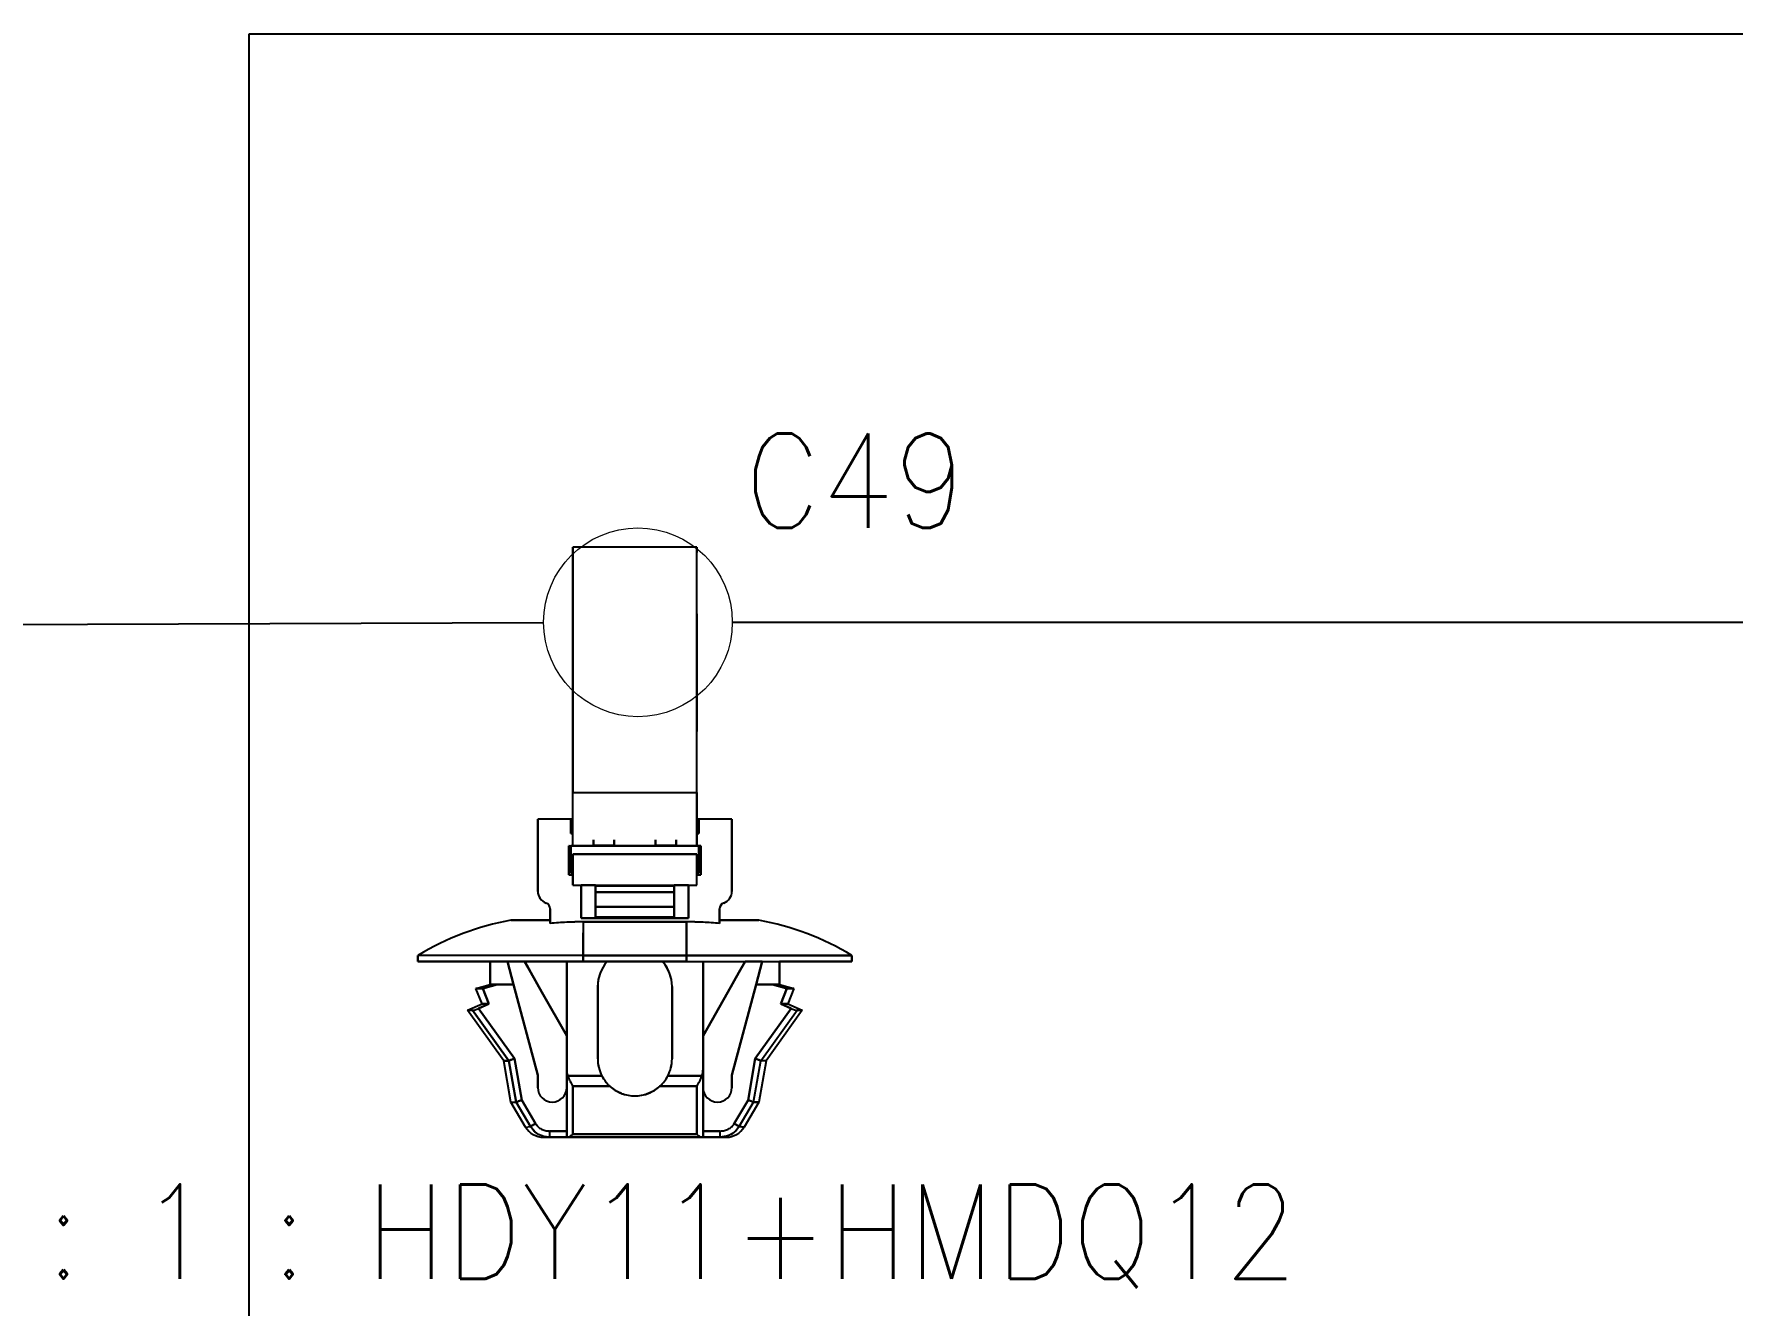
# Model space of a CAD drawing. Header units: inches. Extents: x 47316 to 59086, y 3141 to 11743.
# Drawn here: x 51435.43 to 51480.42, y 5807.44 to 5841.11 of the extents above; entities that cross this region are included whole.
import ezdxf

# ---------------------------------------------------------------- set-up
doc = ezdxf.new("R2010")
doc.units = ezdxf.units.IN
doc.header["$MEASUREMENT"] = 0
doc.styles.get("Standard").update_dxf_attribs({"font": ''})
doc.styles.get('Standard').set_extended_font_data('SimSun')
doc.linetypes.add('_VH_FELT_TAPE', pattern='A,0.4,-0.7,["FELT",Standard,S=0.3,R=0,X=-0.5,Y=-0.15],-0.7', length=1.8)
doc.linetypes.add('_VH_OTCON', pattern='A,0.0001,[7,VeSys.shx,S=0.1,R=0,X=0,Y=0],-0.4,[7,VeSys.shx,S=0.1,R=0,X=0,Y=0],-0.4,["X",Standard,S=1,R=0,X=-0.5,Y=-0.5],-0.0001,[7,VeSys.shx,S=0.1,R=0,X=0,Y=0],-0.4', length=1.2002)

msp = doc.modelspace()

# ---------------------------------------------------------------- linework, layer by layer
at = {"color": 1}
for p, q in [((51441.128, 5841.113), (51612.846, 5841.113)), ((51441.128, 5776.496), (51441.128, 5841.113))]:
    msp.add_line(p, q, dxfattribs=at)
at = {"color": 7, "ltscale": 0.378897}
msp.add_line((51449.705, 5827.523), (51449.705, 5821.023), dxfattribs=at)
at = {"color": 7, "ltscale": 0.15}
for p, q in [((51452.989, 5827.523), (51449.705, 5827.523)), ((51449.705, 5821.023), (51452.989, 5821.023)), ((51449.705, 5821.023), (51452.989, 5821.023)), ((51452.989, 5819.387), (51449.705, 5819.387)), ((51449.705, 5819.387), (51452.989, 5819.387)), ((51449.705, 5818.566), (51452.989, 5818.566)), ((51449.705, 5818.566), (51452.989, 5818.566)), ((51452.989, 5811.971), (51449.705, 5811.971)), ((51449.705, 5811.971), (51452.989, 5811.971))]:
    msp.add_line(p, q, dxfattribs=at)
at = {"color": 7, "ltscale": 0.215019}
msp.add_line((51449.705, 5823.056), (51449.705, 5827.523), dxfattribs=at)
at = {"color": 7, "ltscale": 0.315749}
msp.add_line((51449.705, 5827.523), (51449.705, 5821.585), dxfattribs=at)
at = {"color": 7, "ltscale": 0.378905}
msp.add_line((51449.705, 5821.023), (51449.705, 5827.523), dxfattribs=at)
at = {"color": 7, "ltscale": 0.315758}
msp.add_line((51449.705, 5827.523), (51449.705, 5821.585), dxfattribs=at)
at = {"color": 7, "ltscale": 0.378893}
msp.add_line((51452.989, 5821.023), (51452.989, 5827.523), dxfattribs=at)
at = {"color": 7, "ltscale": 0.0272}
msp.add_line((51452.989, 5827.376), (51452.989, 5827.523), dxfattribs=at)
at = {"color": 7, "ltscale": 0.37888}
msp.add_line((51452.989, 5821.023), (51452.989, 5827.523), dxfattribs=at)
at = {"color": 7, "ltscale": 0.027199}
msp.add_line((51452.989, 5827.523), (51452.989, 5827.376), dxfattribs=at)
at = {"color": 7, "ltscale": 0.179182}
msp.add_line((51449.705, 5823.279), (51449.705, 5827.202), dxfattribs=at)
at = {"color": 7, "ltscale": 0.142589}
msp.add_line((51452.989, 5825.757), (51452.989, 5822.635), dxfattribs=at)
at = {"color": 7, "ltscale": 0.142593}
msp.add_line((51452.989, 5822.634), (51452.989, 5825.756), dxfattribs=at)
at = {"color": 0, "linetype": '_VH_OTCON', "ltscale": 5}
msp.add_line((51448.929, 5825.519), (51394.287, 5825.297), dxfattribs=at)
at = {"color": 0, "linetype": '_VH_FELT_TAPE', "ltscale": 5}
msp.add_line((51453.929, 5825.529), (51582.929, 5825.529), dxfattribs=at)
at = {"color": 7, "ltscale": 0.026669}
for p, q in [((51449.705, 5823.279), (51449.705, 5822.695)), ((51449.705, 5822.695), (51449.705, 5823.279)), ((51449.705, 5823.056), (51449.705, 5822.473))]:
    msp.add_line(p, q, dxfattribs=at)
at = {"color": 7, "ltscale": 0.108633}
msp.add_line((51449.705, 5820.317), (51449.705, 5822.695), dxfattribs=at)
at = {"color": 7, "ltscale": 0.076392}
msp.add_line((51449.705, 5821.023), (51449.705, 5822.695), dxfattribs=at)
at = {"color": 7, "ltscale": 0.098454}
msp.add_line((51449.705, 5820.317), (51449.705, 5822.473), dxfattribs=at)
at = {"color": 7, "ltscale": 0.057913}
msp.add_line((51449.705, 5820.317), (51449.705, 5821.585), dxfattribs=at)
at = {"color": 7, "ltscale": 0.0644}
for p, q in [((51449.705, 5819.614), (51449.705, 5821.023)), ((51449.705, 5819.614), (51449.705, 5821.023)), ((51452.989, 5821.023), (51452.989, 5819.614)), ((51452.989, 5819.614), (51452.989, 5821.023))]:
    msp.add_line(p, q, dxfattribs=at)
at = {"color": 7, "ltscale": 0.025}
for p, q in [((51448.775, 5819.77), (51448.775, 5820.317)), ((51450.8, 5819.614), (51450.252, 5819.614)), ((51450.8, 5819.614), (51450.252, 5819.614)), ((51450.8, 5819.606), (51450.252, 5819.606)), ((51452.441, 5819.614), (51451.894, 5819.614)), ((51452.441, 5819.614), (51451.894, 5819.614))]:
    msp.add_line(p, q, dxfattribs=at)
at = {"color": 7, "ltscale": 0.039999}
for p, q in [((51449.65, 5820.317), (51448.775, 5820.317)), ((51449.65, 5820.317), (51448.775, 5820.317)), ((51453.919, 5820.317), (51453.043, 5820.317)), ((51453.919, 5820.317), (51453.043, 5820.317))]:
    msp.add_line(p, q, dxfattribs=at)
at = {"color": 7, "ltscale": 0.022501}
for p, q in [((51448.775, 5820.317), (51448.775, 5819.825)), ((51448.775, 5820.317), (51448.775, 5819.825)), ((51453.919, 5820.317), (51453.919, 5819.825)), ((51453.919, 5819.825), (51453.919, 5820.317))]:
    msp.add_line(p, q, dxfattribs=at)
at = {"color": 7, "ltscale": 0.0175}
for p, q in [((51449.65, 5820.317), (51449.65, 5819.934)), ((51449.65, 5820.317), (51449.65, 5819.934)), ((51449.65, 5819.934), (51449.65, 5820.317)), ((51453.043, 5820.317), (51453.043, 5819.934)), ((51453.043, 5819.934), (51453.043, 5820.317))]:
    msp.add_line(p, q, dxfattribs=at)
at = {"color": 7, "ltscale": 0.002499}
for p, q in [((51449.705, 5820.317), (51449.65, 5820.317)), ((51453.043, 5820.317), (51452.989, 5820.317)), ((51449.65, 5819.934), (51449.705, 5819.934)), ((51449.705, 5819.934), (51449.65, 5819.934)), ((51452.989, 5819.934), (51453.043, 5819.934)), ((51453.043, 5819.934), (51452.989, 5819.934)), ((51449.596, 5819.606), (51449.65, 5819.606)), ((51449.596, 5819.606), (51449.65, 5819.606)), ((51453.098, 5819.606), (51453.043, 5819.606)), ((51453.043, 5819.606), (51453.098, 5819.606)), ((51453.043, 5819.606), (51453.098, 5819.606)), ((51449.65, 5818.894), (51449.705, 5818.894)), ((51449.705, 5818.894), (51449.65, 5818.894)), ((51449.65, 5818.894), (51449.705, 5818.894)), ((51452.989, 5818.894), (51453.043, 5818.894)), ((51453.043, 5818.894), (51452.989, 5818.894)), ((51452.989, 5818.894), (51453.043, 5818.894))]:
    msp.add_line(p, q, dxfattribs=at)
at = {"color": 7, "ltscale": 2.6e-05}
for p, q in [((51449.65, 5820.317), (51449.65, 5820.317)), ((51453.043, 5820.317), (51453.043, 5820.317))]:
    msp.add_line(p, q, dxfattribs=at)
at = {"color": 7, "ltscale": 0.064999}
for p, q in [((51448.775, 5819.825), (51448.775, 5818.402)), ((51448.775, 5819.825), (51448.775, 5818.402)), ((51453.919, 5819.825), (51453.919, 5818.402)), ((51453.919, 5818.402), (51453.919, 5819.825))]:
    msp.add_line(p, q, dxfattribs=at)
at = {"color": 7, "ltscale": 0.0625}
msp.add_line((51448.775, 5818.402), (51448.775, 5819.77), dxfattribs=at)
at = {"color": 7, "ltscale": 0.000629}
msp.add_line((51449.609, 5819.606), (51449.596, 5819.606), dxfattribs=at)
at = {"color": 7, "ltscale": 0.035001}
for p, q in [((51449.596, 5819.606), (51449.596, 5818.84)), ((51449.596, 5818.84), (51449.596, 5819.606)), ((51453.098, 5818.84), (51453.098, 5819.606)), ((51453.098, 5818.84), (51453.098, 5819.606)), ((51453.098, 5819.606), (51453.098, 5818.84)), ((51449.979, 5816.541), (51449.979, 5817.307)), ((51449.979, 5816.541), (51449.979, 5817.307))]:
    msp.add_line(p, q, dxfattribs=at)
at = {"color": 7, "ltscale": 0.154999}
for p, q in [((51449.65, 5819.606), (51453.043, 5819.606)), ((51453.043, 5819.606), (51449.65, 5819.606))]:
    msp.add_line(p, q, dxfattribs=at)
at = {"color": 7, "ltscale": 0.032501}
for p, q in [((51449.65, 5819.606), (51449.65, 5818.894)), ((51449.65, 5819.606), (51449.65, 5818.894)), ((51453.043, 5819.606), (51453.043, 5818.894)), ((51453.043, 5818.894), (51453.043, 5819.606))]:
    msp.add_line(p, q, dxfattribs=at)
at = {"color": 7, "ltscale": 0.021939}
msp.add_line((51449.65, 5819.606), (51449.65, 5819.125), dxfattribs=at)
at = {"color": 7, "ltscale": 0.0075}
for p, q in [((51450.252, 5819.606), (51450.252, 5819.77)), ((51450.252, 5819.77), (51450.252, 5819.606)), ((51450.8, 5819.77), (51450.8, 5819.606)), ((51450.8, 5819.606), (51450.8, 5819.77)), ((51451.894, 5819.606), (51451.894, 5819.77)), ((51451.894, 5819.77), (51451.894, 5819.606)), ((51452.441, 5819.77), (51452.441, 5819.606)), ((51452.441, 5819.606), (51452.441, 5819.77)), ((51445.6, 5816.705), (51445.6, 5816.541)), ((51445.6, 5816.541), (51445.6, 5816.705)), ((51449.979, 5816.705), (51449.979, 5816.541)), ((51449.979, 5816.541), (51449.979, 5816.705)), ((51452.715, 5816.541), (51452.715, 5816.705)), ((51452.715, 5816.705), (51452.715, 5816.541)), ((51457.093, 5816.705), (51457.093, 5816.541)), ((51457.093, 5816.541), (51457.093, 5816.705)), ((51449.082, 5812.053), (51449.082, 5811.889)), ((51449.082, 5812.053), (51449.082, 5811.889)), ((51449.541, 5811.889), (51449.541, 5812.053)), ((51453.611, 5811.889), (51453.611, 5812.053)), ((51453.611, 5811.889), (51453.611, 5812.053))]:
    msp.add_line(p, q, dxfattribs=at)
at = {"color": 7, "ltscale": 0.000322}
msp.add_line((51450.8, 5819.606), (51450.8, 5819.613), dxfattribs=at)
at = {"color": 7, "ltscale": 0.023056}
msp.add_line((51452.399, 5819.606), (51451.894, 5819.606), dxfattribs=at)
at = {"color": 7, "ltscale": 0.000368}
msp.add_line((51452.441, 5819.614), (51452.441, 5819.606), dxfattribs=at)
at = {"color": 7, "ltscale": 0.010562}
msp.add_line((51449.65, 5818.894), (51449.65, 5819.125), dxfattribs=at)
at = {"color": 7, "ltscale": 0.0375}
for p, q in [((51449.705, 5819.387), (51449.705, 5818.566)), ((51449.705, 5818.566), (51449.705, 5819.387)), ((51452.989, 5818.566), (51452.989, 5819.387)), ((51452.989, 5818.566), (51452.989, 5819.387))]:
    msp.add_line(p, q, dxfattribs=at)
at = {"color": 7, "ltscale": 0.004999}
for p, q in [((51449.596, 5818.84), (51449.705, 5818.84)), ((51449.705, 5818.84), (51449.596, 5818.84)), ((51452.989, 5818.84), (51453.098, 5818.84)), ((51453.098, 5818.84), (51452.989, 5818.84))]:
    msp.add_line(p, q, dxfattribs=at)
at = {"color": 7, "ltscale": 0.002502}
msp.add_line((51449.705, 5818.84), (51449.705, 5818.894), dxfattribs=at)
at = {"color": 7, "ltscale": 0.040002}
for p, q in [((51449.924, 5818.566), (51449.924, 5817.69)), ((51449.924, 5817.69), (51449.924, 5818.566)), ((51452.77, 5817.69), (51452.77, 5818.566)), ((51452.77, 5817.69), (51452.77, 5818.566)), ((51452.77, 5818.566), (51452.77, 5817.69))]:
    msp.add_line(p, q, dxfattribs=at)
at = {"color": 7, "ltscale": 0.017502}
for p, q in [((51450.307, 5818.566), (51449.924, 5818.566)), ((51452.77, 5818.566), (51452.387, 5818.566))]:
    msp.add_line(p, q, dxfattribs=at)
at = {"color": 7, "ltscale": 0.00087}
for p, q in [((51450.307, 5818.547), (51450.307, 5818.566)), ((51450.307, 5818.566), (51450.307, 5818.547)), ((51452.387, 5818.547), (51452.387, 5818.566)), ((51452.387, 5818.566), (51452.387, 5818.547))]:
    msp.add_line(p, q, dxfattribs=at)
at = {"color": 7, "ltscale": 0.023952}
msp.add_line((51450.307, 5818.042), (51450.307, 5818.566), dxfattribs=at)
at = {"color": 7, "ltscale": 0.007443}
for p, q in [((51450.307, 5818.384), (51450.307, 5818.547)), ((51450.307, 5818.547), (51450.307, 5818.384)), ((51452.387, 5818.384), (51452.387, 5818.547)), ((51452.387, 5818.547), (51452.387, 5818.384))]:
    msp.add_line(p, q, dxfattribs=at)
at = {"color": 7, "ltscale": 0.095001}
for p, q in [((51450.307, 5818.547), (51452.387, 5818.547)), ((51452.387, 5818.547), (51450.307, 5818.547)), ((51450.307, 5818.384), (51452.387, 5818.384)), ((51452.387, 5818.384), (51450.307, 5818.384)), ((51452.387, 5817.993), (51450.307, 5817.993)), ((51450.307, 5817.993), (51452.387, 5817.993)), ((51452.387, 5817.722), (51450.307, 5817.722))]:
    msp.add_line(p, q, dxfattribs=at)
at = {"color": 7, "ltscale": 0.017839}
for p, q in [((51450.307, 5817.993), (51450.307, 5818.384)), ((51450.307, 5818.384), (51450.307, 5817.993)), ((51452.387, 5817.993), (51452.387, 5818.384)), ((51452.387, 5818.384), (51452.387, 5817.993))]:
    msp.add_line(p, q, dxfattribs=at)
at = {"color": 7, "ltscale": 0.047501}
for p, q in [((51448.063, 5817.635), (51449.103, 5817.635)), ((51449.103, 5817.635), (51448.063, 5817.635)), ((51453.591, 5817.635), (51454.631, 5817.635)), ((51454.631, 5817.635), (51453.591, 5817.635))]:
    msp.add_line(p, q, dxfattribs=at)
at = {"color": 7, "ltscale": 0.013786}
msp.add_line((51449.103, 5817.635), (51449.103, 5817.937), dxfattribs=at)
at = {"color": 7, "ltscale": 0.017471}
for p, q in [((51449.103, 5817.555), (51449.103, 5817.937)), ((51453.591, 5817.555), (51453.591, 5817.937))]:
    msp.add_line(p, q, dxfattribs=at)
at = {"color": 7, "ltscale": 0.017476}
for p, q in [((51449.103, 5817.937), (51449.103, 5817.555)), ((51453.591, 5817.937), (51453.591, 5817.555))]:
    msp.add_line(p, q, dxfattribs=at)
at = {"color": 7, "ltscale": 0.00369}
for p, q in [((51449.103, 5817.555), (51449.103, 5817.635)), ((51453.591, 5817.635), (51453.591, 5817.555))]:
    msp.add_line(p, q, dxfattribs=at)
at = {"color": 7, "ltscale": 0.129999}
for p, q in [((51449.924, 5817.69), (51452.77, 5817.69)), ((51452.77, 5817.69), (51449.924, 5817.69))]:
    msp.add_line(p, q, dxfattribs=at)
at = {"color": 7, "ltscale": 0.040567}
for p, q in [((51449.979, 5817.593), (51449.979, 5816.705)), ((51452.715, 5817.593), (51452.715, 5816.705))]:
    msp.add_line(p, q, dxfattribs=at)
at = {"color": 7, "ltscale": 0.125}
for p, q in [((51452.715, 5817.593), (51449.979, 5817.593)), ((51449.979, 5817.593), (51452.715, 5817.593)), ((51452.715, 5816.705), (51449.979, 5816.705)), ((51449.979, 5816.705), (51452.715, 5816.705)), ((51452.715, 5816.541), (51449.979, 5816.541)), ((51449.979, 5816.541), (51452.715, 5816.541))]:
    msp.add_line(p, q, dxfattribs=at)
at = {"color": 7, "ltscale": 0.040569}
for p, q in [((51449.979, 5817.593), (51449.979, 5816.705)), ((51452.715, 5816.705), (51452.715, 5817.593))]:
    msp.add_line(p, q, dxfattribs=at)
at = {"color": 7, "ltscale": 0.014789}
msp.add_line((51450.307, 5818.014), (51450.307, 5817.69), dxfattribs=at)
at = {"color": 7, "ltscale": 0.013841}
for p, q in [((51450.307, 5817.69), (51450.307, 5817.993)), ((51452.387, 5817.993), (51452.387, 5817.69))]:
    msp.add_line(p, q, dxfattribs=at)
at = {"color": 7, "ltscale": 0.012407}
for p, q in [((51450.307, 5817.722), (51450.307, 5817.993)), ((51452.387, 5817.722), (51452.387, 5817.993))]:
    msp.add_line(p, q, dxfattribs=at)
at = {"color": 7, "ltscale": 0.001447}
msp.add_line((51452.387, 5817.722), (51452.387, 5817.69), dxfattribs=at)
at = {"color": 7, "ltscale": 0.02751}
msp.add_line((51452.715, 5816.705), (51452.715, 5817.307), dxfattribs=at)
msp.add_line((51452.715, 5816.705), (51452.715, 5817.307), dxfattribs=at)
at = {"color": 7, "ltscale": 0.2}
for p, q in [((51449.979, 5816.705), (51445.6, 5816.705)), ((51449.979, 5816.705), (51445.6, 5816.705)), ((51457.093, 5816.705), (51452.715, 5816.705)), ((51452.715, 5816.705), (51457.093, 5816.705)), ((51449.979, 5816.541), (51445.6, 5816.541)), ((51445.6, 5816.541), (51449.979, 5816.541)), ((51452.715, 5816.541), (51457.093, 5816.541)), ((51452.715, 5816.541), (51457.093, 5816.541))]:
    msp.add_line(p, q, dxfattribs=at)
at = {"color": 7, "ltscale": 0.087396}
for p, q in [((51445.6, 5816.541), (51447.514, 5816.541)), ((51457.093, 5816.541), (51455.18, 5816.541)), ((51457.093, 5816.541), (51455.18, 5816.541))]:
    msp.add_line(p, q, dxfattribs=at)
at = {"color": 7, "ltscale": 0.0875}
for p, q in [((51447.516, 5816.541), (51445.6, 5816.541)), ((51450.362, 5813.969), (51450.362, 5815.884)), ((51450.362, 5815.884), (51450.362, 5813.969)), ((51452.332, 5815.884), (51452.332, 5813.969)), ((51452.332, 5813.969), (51452.332, 5815.884)), ((51452.332, 5813.969), (51452.332, 5815.884))]:
    msp.add_line(p, q, dxfattribs=at)
at = {"color": 7, "ltscale": 0.027499}
for p, q in [((51447.516, 5815.939), (51447.516, 5816.541)), ((51447.516, 5816.541), (51447.516, 5815.939)), ((51455.178, 5815.939), (51455.178, 5816.541)), ((51455.178, 5816.541), (51455.178, 5815.939))]:
    msp.add_line(p, q, dxfattribs=at)
at = {"color": 7, "ltscale": 0.028456}
for p, q in [((51448.134, 5815.939), (51447.973, 5816.541)), ((51447.973, 5816.541), (51448.134, 5815.939)), ((51454.56, 5815.939), (51454.72, 5816.541)), ((51454.72, 5816.541), (51454.56, 5815.939))]:
    msp.add_line(p, q, dxfattribs=at)
at = {"color": 7, "ltscale": 0.020602}
for p, q in [((51447.973, 5816.541), (51448.424, 5816.541)), ((51454.72, 5816.541), (51454.269, 5816.541)), ((51454.72, 5816.541), (51454.269, 5816.541))]:
    msp.add_line(p, q, dxfattribs=at)
at = {"color": 7, "ltscale": 0.020749}
msp.add_line((51448.428, 5816.541), (51447.973, 5816.541), dxfattribs=at)
at = {"color": 7, "ltscale": 0.015289}
msp.add_line((51448.592, 5816.251), (51448.427, 5816.542), dxfattribs=at)
at = {"color": 7, "ltscale": 0.015242}
for p, q in [((51448.428, 5816.541), (51448.592, 5816.251)), ((51454.102, 5816.251), (51454.266, 5816.541))]:
    msp.add_line(p, q, dxfattribs=at)
at = {"color": 7, "ltscale": 0.02697}
msp.add_line((51448.882, 5815.736), (51448.592, 5816.251), dxfattribs=at)
at = {"color": 7, "ltscale": 0.026985}
for p, q in [((51448.592, 5816.251), (51448.882, 5815.736)), ((51453.811, 5815.736), (51454.102, 5816.251))]:
    msp.add_line(p, q, dxfattribs=at)
at = {"color": 7, "ltscale": 0.089999}
for p, q in [((51449.541, 5816.541), (51449.541, 5814.571)), ((51449.541, 5814.571), (51449.541, 5816.541)), ((51453.153, 5814.571), (51453.153, 5816.541)), ((51453.153, 5816.541), (51453.153, 5814.571))]:
    msp.add_line(p, q, dxfattribs=at)
at = {"color": 7, "ltscale": 0.02701}
msp.add_line((51454.102, 5816.251), (51453.811, 5815.736), dxfattribs=at)
at = {"color": 7, "ltscale": 0.015215}
msp.add_line((51454.266, 5816.541), (51454.102, 5816.251), dxfattribs=at)
at = {"color": 7, "ltscale": 0.018183}
msp.add_line((51447.133, 5815.829), (51447.516, 5815.939), dxfattribs=at)
at = {"color": 7, "ltscale": 0.008429}
for p, q in [((51447.317, 5815.829), (51447.133, 5815.829)), ((51455.212, 5815.419), (51455.396, 5815.419))]:
    msp.add_line(p, q, dxfattribs=at)
at = {"color": 7, "ltscale": 0.020195}
for p, q in [((51447.297, 5815.419), (51447.133, 5815.829)), ((51447.317, 5815.829), (51447.482, 5815.419)), ((51447.482, 5815.419), (51447.317, 5815.829)), ((51455.376, 5815.829), (51455.212, 5815.419)), ((51455.212, 5815.419), (51455.376, 5815.829)), ((51455.561, 5815.829), (51455.396, 5815.419))]:
    msp.add_line(p, q, dxfattribs=at)
at = {"color": 7, "ltscale": 0.008438}
msp.add_line((51447.133, 5815.829), (51447.318, 5815.829), dxfattribs=at)
at = {"color": 7, "ltscale": 0.002185}
msp.add_line((51447.224, 5815.829), (51447.176, 5815.829), dxfattribs=at)
at = {"color": 7, "ltscale": 0.018199}
for p, q in [((51447.701, 5815.939), (51447.317, 5815.829)), ((51447.317, 5815.829), (51447.701, 5815.939)), ((51454.993, 5815.939), (51455.376, 5815.829)), ((51455.376, 5815.829), (51454.993, 5815.939))]:
    msp.add_line(p, q, dxfattribs=at)
at = {"color": 7, "ltscale": 0.000342}
for p, q in [((51447.523, 5815.939), (51447.516, 5815.939)), ((51455.178, 5815.939), (51455.17, 5815.939))]:
    msp.add_line(p, q, dxfattribs=at)
at = {"color": 7, "ltscale": 0.006641}
msp.add_line((51447.516, 5815.939), (51447.661, 5815.939), dxfattribs=at)
at = {"color": 7, "ltscale": 0.002142}
msp.add_line((51447.563, 5815.939), (51447.516, 5815.939), dxfattribs=at)
at = {"color": 7, "ltscale": 0.00033}
for p, q in [((51447.516, 5815.939), (51447.523, 5815.939)), ((51455.171, 5815.939), (51455.178, 5815.939)), ((51455.396, 5815.419), (51455.389, 5815.419))]:
    msp.add_line(p, q, dxfattribs=at)
at = {"color": 7, "ltscale": 0.002136}
msp.add_line((51447.516, 5815.939), (51447.563, 5815.939), dxfattribs=at)
at = {"color": 7, "ltscale": 0.001825}
msp.add_line((51447.523, 5815.939), (51447.563, 5815.939), dxfattribs=at)
at = {"color": 7, "ltscale": 0.003674}
for p, q in [((51447.604, 5815.939), (51447.523, 5815.939)), ((51455.17, 5815.939), (51455.09, 5815.939))]:
    msp.add_line(p, q, dxfattribs=at)
at = {"color": 7, "ltscale": 0.006299}
msp.add_line((51447.701, 5815.939), (51447.563, 5815.939), dxfattribs=at)
at = {"color": 7, "ltscale": 0.006305}
msp.add_line((51447.563, 5815.939), (51447.701, 5815.939), dxfattribs=at)
at = {"color": 7, "ltscale": 0.00329}
msp.add_line((51447.676, 5815.939), (51447.604, 5815.939), dxfattribs=at)
at = {"color": 7, "ltscale": 0.019785}
for p, q in [((51448.134, 5815.939), (51447.701, 5815.939)), ((51447.701, 5815.939), (51448.134, 5815.939)), ((51454.56, 5815.939), (51454.993, 5815.939)), ((51454.993, 5815.939), (51454.56, 5815.939))]:
    msp.add_line(p, q, dxfattribs=at)
at = {"color": 7, "ltscale": 0.11383}
for p, q in [((51448.775, 5813.531), (51448.134, 5815.939)), ((51448.134, 5815.939), (51448.775, 5813.531)), ((51453.919, 5813.531), (51454.56, 5815.939)), ((51454.56, 5815.939), (51453.919, 5813.531))]:
    msp.add_line(p, q, dxfattribs=at)
at = {"color": 7, "ltscale": 0.065039}
msp.add_line((51449.541, 5814.571), (51448.841, 5815.81), dxfattribs=at)
at = {"color": 7, "ltscale": 0.064963}
msp.add_line((51453.852, 5815.809), (51453.153, 5814.571), dxfattribs=at)
at = {"color": 7, "ltscale": 0.008441}
for p, q in [((51455.178, 5815.939), (51454.993, 5815.939)), ((51454.993, 5815.939), (51455.178, 5815.939)), ((51455.397, 5815.419), (51455.212, 5815.419))]:
    msp.add_line(p, q, dxfattribs=at)
at = {"color": 7, "ltscale": 0.008432}
msp.add_line((51454.993, 5815.939), (51455.178, 5815.939), dxfattribs=at)
at = {"color": 7, "ltscale": 0.00434}
msp.add_line((51455.09, 5815.939), (51454.995, 5815.939), dxfattribs=at)
at = {"color": 7, "ltscale": 0.002209}
msp.add_line((51455.122, 5815.939), (51455.171, 5815.939), dxfattribs=at)
at = {"color": 7, "ltscale": 0.000286}
for p, q in [((51455.176, 5815.937), (51455.17, 5815.939)), ((51455.17, 5815.939), (51455.176, 5815.937))]:
    msp.add_line(p, q, dxfattribs=at)
at = {"color": 7, "ltscale": 0.018174}
msp.add_line((51455.178, 5815.939), (51455.56, 5815.829), dxfattribs=at)
at = {"color": 7, "ltscale": 0.004681}
for p, q in [((51455.479, 5815.829), (51455.376, 5815.829)), ((51455.376, 5815.829), (51455.479, 5815.829))]:
    msp.add_line(p, q, dxfattribs=at)
at = {"color": 7, "ltscale": 0.002823}
msp.add_line((51455.54, 5815.829), (51455.479, 5815.829), dxfattribs=at)
at = {"color": 7, "ltscale": 0.00282}
for p, q in [((51455.479, 5815.829), (51455.54, 5815.829)), ((51447.317, 5815.419), (51447.379, 5815.419))]:
    msp.add_line(p, q, dxfattribs=at)
at = {"color": 7, "ltscale": 0.000925}
msp.add_line((51455.561, 5815.829), (51455.54, 5815.829), dxfattribs=at)
at = {"color": 7, "ltscale": 0.000912}
for p, q in [((51455.54, 5815.829), (51455.56, 5815.829)), ((51447.297, 5815.419), (51447.317, 5815.419))]:
    msp.add_line(p, q, dxfattribs=at)
at = {"color": 7, "ltscale": 0.019}
msp.add_line((51446.914, 5815.255), (51447.297, 5815.419), dxfattribs=at)
at = {"color": 7, "ltscale": 0.013619}
for p, q in [((51447.482, 5815.419), (51447.208, 5815.302)), ((51447.208, 5815.302), (51447.482, 5815.419)), ((51455.212, 5815.419), (51455.486, 5815.302)), ((51455.486, 5815.302), (51455.212, 5815.419))]:
    msp.add_line(p, q, dxfattribs=at)
at = {"color": 7, "ltscale": 0.0009}
msp.add_line((51447.316, 5815.419), (51447.297, 5815.419), dxfattribs=at)
at = {"color": 7, "ltscale": 0.002856}
msp.add_line((51447.304, 5815.419), (51447.367, 5815.419), dxfattribs=at)
at = {"color": 7, "ltscale": 0.002869}
msp.add_line((51447.367, 5815.419), (51447.304, 5815.419), dxfattribs=at)
at = {"color": 7, "ltscale": 0.002832}
msp.add_line((51447.378, 5815.419), (51447.316, 5815.419), dxfattribs=at)
at = {"color": 7, "ltscale": 0.004715}
msp.add_line((51447.482, 5815.419), (51447.378, 5815.419), dxfattribs=at)
at = {"color": 7, "ltscale": 0.004687}
msp.add_line((51447.379, 5815.419), (51447.482, 5815.419), dxfattribs=at)
at = {"color": 7, "ltscale": 0.06116}
msp.add_line((51449.541, 5814.571), (51448.882, 5815.736), dxfattribs=at)
at = {"color": 7, "ltscale": 0.061156}
for p, q in [((51448.882, 5815.736), (51449.541, 5814.571)), ((51453.153, 5814.571), (51453.811, 5815.736))]:
    msp.add_line(p, q, dxfattribs=at)
at = {"color": 7, "ltscale": 0.040697}
msp.add_line((51449.541, 5814.774), (51449.541, 5815.665), dxfattribs=at)
at = {"color": 7, "ltscale": 0.040701}
msp.add_line((51449.541, 5815.665), (51449.541, 5814.774), dxfattribs=at)
at = {"color": 7, "ltscale": 0.061161}
msp.add_line((51453.811, 5815.736), (51453.153, 5814.571), dxfattribs=at)
at = {"color": 7, "ltscale": 0.004291}
msp.add_line((51455.306, 5815.419), (51455.212, 5815.419), dxfattribs=at)
at = {"color": 7, "ltscale": 0.003809}
msp.add_line((51455.389, 5815.419), (51455.306, 5815.419), dxfattribs=at)
at = {"color": 7, "ltscale": 0.001593}
msp.add_line((51455.355, 5815.419), (51455.39, 5815.419), dxfattribs=at)
at = {"color": 7, "ltscale": 0.000327}
msp.add_line((51455.39, 5815.419), (51455.397, 5815.419), dxfattribs=at)
at = {"color": 7, "ltscale": 0.019025}
msp.add_line((51455.397, 5815.419), (51455.78, 5815.255), dxfattribs=at)
at = {"color": 7, "ltscale": 4.3e-05}
msp.add_line((51446.914, 5815.255), (51446.915, 5815.255), dxfattribs=at)
at = {"color": 7, "ltscale": 0.075271}
for p, q in [((51447.872, 5813.914), (51446.914, 5815.255)), ((51447.049, 5815.255), (51448.007, 5813.914)), ((51448.007, 5813.914), (51447.049, 5815.255)), ((51454.687, 5813.914), (51455.645, 5815.255)), ((51455.78, 5815.255), (51454.822, 5813.914))]:
    msp.add_line(p, q, dxfattribs=at)
at = {"color": 7, "ltscale": 4.9e-05}
msp.add_line((51446.914, 5815.255), (51446.915, 5815.255), dxfattribs=at)
at = {"color": 7, "ltscale": 0.000903}
msp.add_line((51446.915, 5815.255), (51446.935, 5815.255), dxfattribs=at)
at = {"color": 7, "ltscale": 0.000916}
msp.add_line((51446.915, 5815.255), (51446.935, 5815.255), dxfattribs=at)
at = {"color": 7, "ltscale": 0.005222}
msp.add_line((51446.935, 5815.255), (51447.049, 5815.255), dxfattribs=at)
at = {"color": 7, "ltscale": 0.005249}
msp.add_line((51446.935, 5815.255), (51447.05, 5815.255), dxfattribs=at)
at = {"color": 7, "ltscale": 0.074459}
for p, q in [((51447.208, 5815.302), (51448.155, 5813.975)), ((51448.155, 5813.975), (51447.208, 5815.302)), ((51455.486, 5815.302), (51454.538, 5813.975)), ((51454.538, 5813.975), (51455.486, 5815.302))]:
    msp.add_line(p, q, dxfattribs=at)
at = {"color": 7, "ltscale": 0.075264}
msp.add_line((51454.687, 5813.914), (51455.644, 5815.255), dxfattribs=at)
at = {"color": 7, "ltscale": 0.006177}
msp.add_line((51455.644, 5815.255), (51455.78, 5815.255), dxfattribs=at)
at = {"color": 7, "ltscale": 0.006165}
for p, q in [((51455.78, 5815.255), (51455.645, 5815.255)), ((51454.822, 5813.914), (51454.687, 5813.914)), ((51454.822, 5813.914), (51454.687, 5813.914))]:
    msp.add_line(p, q, dxfattribs=at)
at = {"color": 7, "ltscale": 0.039936}
for p, q in [((51449.541, 5814.571), (51449.541, 5813.696)), ((51449.541, 5813.696), (51449.541, 5814.571)), ((51453.153, 5813.696), (51453.153, 5814.571)), ((51453.153, 5814.571), (51453.153, 5813.696))]:
    msp.add_line(p, q, dxfattribs=at)
at = {"color": 7, "ltscale": 0.048712}
msp.add_line((51449.541, 5813.504), (51449.541, 5814.571), dxfattribs=at)
at = {"color": 7, "ltscale": 0.006168}
for p, q in [((51448.007, 5813.914), (51447.872, 5813.914)), ((51447.872, 5813.914), (51448.007, 5813.914))]:
    msp.add_line(p, q, dxfattribs=at)
at = {"color": 7, "ltscale": 0.05076}
for p, q in [((51448.063, 5812.819), (51447.872, 5813.914)), ((51454.822, 5813.914), (51454.63, 5812.819))]:
    msp.add_line(p, q, dxfattribs=at)
at = {"color": 7, "ltscale": 0.002621}
for p, q in [((51448.011, 5813.915), (51448.064, 5813.937)), ((51448.064, 5813.937), (51448.011, 5813.915)), ((51454.63, 5813.937), (51454.683, 5813.915)), ((51454.683, 5813.915), (51454.63, 5813.937))]:
    msp.add_line(p, q, dxfattribs=at)
at = {"color": 7, "ltscale": 0.050773}
for p, q in [((51448.011, 5813.915), (51448.202, 5812.82)), ((51448.202, 5812.82), (51448.011, 5813.915)), ((51454.491, 5812.82), (51454.683, 5813.915))]:
    msp.add_line(p, q, dxfattribs=at)
at = {"color": 7, "ltscale": 0.000205}
for p, q in [((51448.064, 5813.937), (51448.068, 5813.939)), ((51448.068, 5813.939), (51448.064, 5813.937)), ((51454.626, 5813.939), (51454.63, 5813.937)), ((51454.63, 5813.937), (51454.626, 5813.939))]:
    msp.add_line(p, q, dxfattribs=at)
at = {"color": 7, "ltscale": 0.004321}
for p, q in [((51448.068, 5813.939), (51448.155, 5813.975)), ((51448.155, 5813.975), (51448.068, 5813.939)), ((51454.538, 5813.975), (51454.626, 5813.939)), ((51454.626, 5813.939), (51454.538, 5813.975))]:
    msp.add_line(p, q, dxfattribs=at)
at = {"color": 7, "ltscale": 0.051095}
for p, q in [((51448.155, 5813.975), (51448.348, 5812.873)), ((51448.348, 5812.873), (51448.155, 5813.975)), ((51454.538, 5813.975), (51454.346, 5812.873)), ((51454.346, 5812.873), (51454.538, 5813.975))]:
    msp.add_line(p, q, dxfattribs=at)
at = {"color": 7, "ltscale": 0.082565}
for p, q in [((51449.541, 5811.889), (51449.541, 5813.696)), ((51449.541, 5813.696), (51449.541, 5811.889)), ((51453.153, 5813.696), (51453.153, 5811.889)), ((51453.153, 5811.889), (51453.153, 5813.696))]:
    msp.add_line(p, q, dxfattribs=at)
at = {"color": 7, "ltscale": 0.050769}
msp.add_line((51454.491, 5812.82), (51454.686, 5813.914), dxfattribs=at)
at = {"color": 7, "ltscale": 0.014999}
for p, q in [((51448.775, 5813.202), (51448.775, 5813.531)), ((51448.775, 5813.531), (51448.775, 5813.202)), ((51453.919, 5813.202), (51453.919, 5813.531)), ((51453.919, 5813.202), (51453.919, 5813.531)), ((51453.919, 5813.531), (51453.919, 5813.202))]:
    msp.add_line(p, q, dxfattribs=at)
at = {"color": 7, "ltscale": 0.008279}
msp.add_line((51449.541, 5813.323), (51449.541, 5813.504), dxfattribs=at)
at = {"color": 7, "ltscale": 0.005516}
msp.add_line((51449.541, 5813.202), (51449.541, 5813.323), dxfattribs=at)
at = {"color": 7, "ltscale": 0.052501}
msp.add_line((51449.541, 5812.053), (51449.541, 5813.202), dxfattribs=at)
at = {"color": 7, "ltscale": 0.041339}
for p, q in [((51449.569, 5813.513), (51450.474, 5813.513)), ((51450.474, 5813.513), (51449.569, 5813.513)), ((51452.22, 5813.513), (51453.125, 5813.513)), ((51453.125, 5813.513), (51452.22, 5813.513))]:
    msp.add_line(p, q, dxfattribs=at)
at = {"color": 7, "ltscale": 0.002634}
for p, q in [((51449.569, 5813.513), (51449.589, 5813.459)), ((51453.105, 5813.459), (51453.125, 5813.513))]:
    msp.add_line(p, q, dxfattribs=at)
at = {"color": 7, "ltscale": 0.002635}
for p, q in [((51449.589, 5813.459), (51449.569, 5813.513)), ((51453.125, 5813.513), (51453.105, 5813.459))]:
    msp.add_line(p, q, dxfattribs=at)
at = {"color": 7, "ltscale": 0.044711}
for p, q in [((51450.684, 5813.24), (51449.705, 5813.24)), ((51449.705, 5813.24), (51450.684, 5813.24)), ((51452.989, 5813.24), (51452.01, 5813.24)), ((51452.01, 5813.24), (51452.989, 5813.24))]:
    msp.add_line(p, q, dxfattribs=at)
at = {"color": 7, "ltscale": 0.057954}
for p, q in [((51449.705, 5813.24), (51449.705, 5811.971)), ((51449.705, 5811.971), (51449.705, 5813.24)), ((51452.989, 5811.971), (51452.989, 5813.24)), ((51452.989, 5813.24), (51452.989, 5811.971))]:
    msp.add_line(p, q, dxfattribs=at)
at = {"color": 7, "ltscale": 0.001863}
msp.add_line((51450.655, 5813.267), (51450.685, 5813.239), dxfattribs=at)
at = {"color": 7, "ltscale": 0.000505}
msp.add_line((51450.684, 5813.24), (51450.676, 5813.248), dxfattribs=at)
at = {"color": 7, "ltscale": 0.000598}
msp.add_line((51452.01, 5813.24), (51452.019, 5813.249), dxfattribs=at)
at = {"color": 7, "ltscale": 0.006223}
for p, q in [((51448.063, 5812.819), (51448.2, 5812.819)), ((51448.063, 5812.819), (51448.2, 5812.819)), ((51454.63, 5812.819), (51454.494, 5812.819))]:
    msp.add_line(p, q, dxfattribs=at)
at = {"color": 7, "ltscale": 0.034946}
for p, q in [((51448.451, 5812.16), (51448.063, 5812.819)), ((51454.63, 5812.819), (51454.242, 5812.16))]:
    msp.add_line(p, q, dxfattribs=at)
at = {"color": 7, "ltscale": 0.034208}
for p, q in [((51448.579, 5812.174), (51448.2, 5812.819)), ((51454.114, 5812.174), (51454.494, 5812.819))]:
    msp.add_line(p, q, dxfattribs=at)
at = {"color": 7, "ltscale": 0.000128}
for p, q in [((51448.202, 5812.819), (51448.2, 5812.819)), ((51454.494, 5812.819), (51454.491, 5812.819)), ((51454.491, 5812.819), (51454.494, 5812.819))]:
    msp.add_line(p, q, dxfattribs=at)
at = {"color": 7, "ltscale": 0.002806}
for p, q in [((51448.202, 5812.82), (51448.26, 5812.841)), ((51454.434, 5812.841), (51454.491, 5812.82))]:
    msp.add_line(p, q, dxfattribs=at)
at = {"color": 7, "ltscale": 0.00266}
for p, q in [((51448.257, 5812.84), (51448.202, 5812.82)), ((51454.491, 5812.82), (51454.436, 5812.84))]:
    msp.add_line(p, q, dxfattribs=at)
at = {"color": 7, "ltscale": 0.034163}
for p, q in [((51448.202, 5812.82), (51448.579, 5812.174)), ((51454.114, 5812.174), (51454.491, 5812.82))]:
    msp.add_line(p, q, dxfattribs=at)
at = {"color": 7, "ltscale": 0.004276}
for p, q in [((51448.26, 5812.841), (51448.348, 5812.873)), ((51448.348, 5812.873), (51448.26, 5812.841)), ((51454.433, 5812.841), (51454.346, 5812.873)), ((51454.346, 5812.873), (51454.434, 5812.841))]:
    msp.add_line(p, q, dxfattribs=at)
at = {"color": 7, "ltscale": 0.0329}
for p, q in [((51448.348, 5812.873), (51448.713, 5812.253)), ((51448.713, 5812.253), (51448.348, 5812.873)), ((51454.346, 5812.873), (51453.981, 5812.253)), ((51453.981, 5812.253), (51454.346, 5812.873))]:
    msp.add_line(p, q, dxfattribs=at)
at = {"color": 7, "ltscale": 0.006219}
msp.add_line((51454.494, 5812.819), (51454.63, 5812.819), dxfattribs=at)
at = {"color": 7, "ltscale": 0.007092}
for p, q in [((51448.713, 5812.253), (51448.579, 5812.174)), ((51448.579, 5812.174), (51448.713, 5812.253)), ((51454.114, 5812.174), (51453.981, 5812.253)), ((51453.981, 5812.253), (51454.114, 5812.174))]:
    msp.add_line(p, q, dxfattribs=at)
at = {"color": 7, "ltscale": 0.005864}
msp.add_line((51448.452, 5812.159), (51448.579, 5812.174), dxfattribs=at)
at = {"color": 7, "ltscale": 0.005865}
for p, q in [((51448.452, 5812.159), (51448.579, 5812.174)), ((51454.114, 5812.174), (51454.242, 5812.159))]:
    msp.add_line(p, q, dxfattribs=at)
at = {"color": 7, "ltscale": 0.015717}
msp.add_line((51448.924, 5811.889), (51449.268, 5811.889), dxfattribs=at)
at = {"color": 7, "ltscale": 0.015729}
msp.add_line((51449.268, 5811.889), (51448.924, 5811.889), dxfattribs=at)
at = {"color": 7, "ltscale": 0.020941}
for p, q in [((51449.082, 5812.053), (51449.541, 5812.053)), ((51449.541, 5812.053), (51449.082, 5812.053)), ((51449.541, 5811.889), (51449.082, 5811.889)), ((51449.082, 5811.889), (51449.541, 5811.889)), ((51453.611, 5812.053), (51453.153, 5812.053)), ((51453.153, 5812.053), (51453.611, 5812.053)), ((51453.611, 5811.889), (51453.153, 5811.889)), ((51453.153, 5811.889), (51453.611, 5811.889))]:
    msp.add_line(p, q, dxfattribs=at)
at = {"color": 7, "ltscale": 0.012512}
for p, q in [((51449.542, 5811.889), (51449.268, 5811.889)), ((51453.426, 5811.889), (51453.152, 5811.889))]:
    msp.add_line(p, q, dxfattribs=at)
at = {"color": 7, "ltscale": 0.000995}
for p, q in [((51449.563, 5811.889), (51449.541, 5811.889)), ((51449.541, 5811.889), (51449.563, 5811.889)), ((51453.153, 5811.889), (51453.131, 5811.889)), ((51453.131, 5811.889), (51453.153, 5811.889))]:
    msp.add_line(p, q, dxfattribs=at)
at = {"color": 7, "ltscale": 0.163214}
msp.add_line((51453.133, 5811.889), (51449.56, 5811.889), dxfattribs=at)
at = {"color": 7, "ltscale": 0.163013}
msp.add_line((51449.563, 5811.889), (51453.131, 5811.889), dxfattribs=at)
at = {"color": 7, "ltscale": 0.000399}
msp.add_line((51453.125, 5811.89), (51453.133, 5811.889), dxfattribs=at)
at = {"color": 7, "ltscale": 0.012915}
msp.add_line((51453.708, 5811.889), (51453.426, 5811.889), dxfattribs=at)
at = {"color": 7, "ltscale": 0.006183}
msp.add_line((51453.747, 5811.889), (51453.611, 5811.889), dxfattribs=at)
at = {"color": 7, "ltscale": 0.007248}
msp.add_line((51453.611, 5811.889), (51453.77, 5811.889), dxfattribs=at)
at = {"color": 7, "ltscale": 0.004422}
msp.add_line((51453.612, 5811.889), (51453.708, 5811.889), dxfattribs=at)
at = {"color": 7, "ltscale": 0.001605}
msp.add_line((51453.726, 5811.889), (51453.761, 5811.889), dxfattribs=at)
at = {"color": 7, "ltscale": 0.00587}
msp.add_line((51454.242, 5812.159), (51454.114, 5812.174), dxfattribs=at)
at = {"color": 7}
for points in [[(51450.991, 5813.05), (51450.88, 5813.101), (51450.684, 5813.24)], [(51452.01, 5813.24), (51451.814, 5813.101), (51451.702, 5813.05)], [(51449.082, 5811.889), (51448.932, 5811.909), (51448.792, 5811.966), (51448.671, 5812.056), (51448.579, 5812.174)], [(51449.082, 5811.889), (51448.934, 5811.908), (51448.795, 5811.963), (51448.696, 5812.032), (51448.579, 5812.174)], [(51454.114, 5812.174), (51454.022, 5812.055), (51453.901, 5811.965), (51453.761, 5811.909), (51453.611, 5811.889)], [(51454.114, 5812.174), (51454.041, 5812.074), (51453.948, 5811.994), (51453.815, 5811.925), (51453.611, 5811.889)]]:
    msp.add_lwpolyline(points, dxfattribs=at)
at = {"color": 0, "linetype": 'Continuous', "lineweight": 15}
msp.add_circle((51451.429, 5825.529), 2.5, dxfattribs=at)
at = {"color": 7}
for centre, radius, start, end in [((51449.103, 5818.402), 0.328, 179.9994, 250.5293), ((51449.103, 5818.402), 0.328, 180, 250.5288), ((51449.103, 5818.402), 0.328, 179.9994, 250.5294), ((51448.938, 5817.936), 0.166, 57.0425, 70.4553), ((51448.939, 5817.937), 0.164, 0.0195, 70.5097), ((51448.937, 5817.936), 0.166, 0.3156, 70.2132), ((51453.756, 5817.936), 0.166, 109.7868, 179.6844), ((51453.755, 5817.937), 0.164, 109.4907, 179.9809), ((51453.755, 5817.937), 0.165, 109.5431, 137.7308), ((51453.591, 5818.402), 0.328, 289.4712, 0), ((51453.591, 5818.402), 0.328, 289.4707, 0.0006), ((51449.31, 5810.61), 7.135, 100.0643, 121.3266), ((51450.027, 5804.752), 12.841, 90.2174, 92.1704), ((51449.978, 5807.543), 10.05, 89.9939, 92.4892), ((51450.027, 5804.752), 12.841, 90.2174, 92.1704), ((51452.716, 5807.544), 10.049, 87.5107, 90.0063), ((51452.666, 5804.752), 12.841, 87.8296, 89.7826), ((51453.384, 5810.61), 7.135, 58.6734, 79.9357), ((51453.384, 5810.61), 7.135, 58.6734, 79.9357), ((51449.952, 5808.036), 9.556, 92.4655, 95.0982), ((51450.162, 5805.014), 12.585, 92.8258, 94.8248), ((51452.741, 5808.035), 9.557, 84.902, 87.5344), ((51452.532, 5805.014), 12.585, 85.1752, 87.1742), ((51451.361, 5815.878), 1, 138.4852, 179.6729), ((51451.346, 5815.885), 0.984, 138.1813, 180.0244), ((51451.347, 5815.885), 0.985, 359.9744, 41.8082), ((51451.349, 5815.885), 0.983, 17.7035, 41.8454), ((51451.333, 5815.878), 1, 0.3271, 41.5148), ((51451.353, 5815.883), 0.991, 162.0866, 179.9516), ((51447.029, 5815.521), 0.267, 274.42, 288.4837), ((51447.028, 5815.519), 0.265, 274.518, 288.631), ((51446.866, 5816.096), 0.865, 286.6343, 293.2836), ((51446.88, 5816.057), 0.823, 286.458, 293.4523), ((51455.814, 5816.059), 0.825, 246.5546, 253.5173), ((51455.828, 5816.096), 0.865, 246.715, 253.359), ((51455.664, 5815.517), 0.264, 251.3817, 265.6108), ((51455.665, 5815.522), 0.268, 251.5222, 265.5584), ((51450.159, 5813.696), 0.619, 179.9621, 197.2519), ((51450.129, 5813.691), 0.589, 179.457, 197.6365), ((51451.347, 5813.969), 0.985, 180.0004, 207.5793), ((51451.354, 5813.969), 0.992, 180.0488, 194.3908), ((51451.355, 5813.973), 0.993, 180.2495, 207.6029), ((51451.339, 5813.973), 0.993, 332.3971, 359.7505), ((51451.347, 5813.969), 0.985, 332.4207, 359.9996), ((51451.339, 5813.97), 0.993, 344.7319, 359.944), ((51451.34, 5813.969), 0.992, 345.3918, 359.9518), ((51451.347, 5813.969), 0.985, 345.5164, 359.9998), ((51452.534, 5813.696), 0.619, 342.7481, 0.0379), ((51452.564, 5813.691), 0.589, 342.3665, 0.5393), ((51449.158, 5813.203), 0.383, 180.0245, 359.9755), ((51449.158, 5813.202), 0.383, 180.0079, 359.9921), ((51450.662, 5813.904), 1.162, 202.5469, 207.2773), ((51450.652, 5813.9), 1.151, 202.5671, 207.342), ((51451.199, 5814.188), 1.77, 207.4856, 212.3982), ((51451.172, 5814.173), 1.738, 207.542, 212.4484), ((51451.357, 5813.971), 0.995, 207.4251, 217.048), ((51451.351, 5813.972), 0.99, 207.6266, 217.3119), ((51451.348, 5813.969), 0.986, 217.297, 227.6662), ((51451.321, 5813.943), 0.949, 217.0272, 227.8015), ((51451.351, 5813.981), 0.997, 227.9955, 248.9005), ((51451.348, 5813.97), 0.986, 240.0689, 253.5652), ((51451.343, 5813.981), 0.997, 291.0985, 311.9992), ((51451.373, 5813.943), 0.949, 312.1985, 322.9728), ((51451.346, 5813.969), 0.986, 312.3338, 322.703), ((51451.336, 5813.971), 0.995, 322.952, 332.5749), ((51451.343, 5813.972), 0.99, 322.6881, 332.3734), ((51451.494, 5814.188), 1.77, 327.6022, 332.5141), ((51451.522, 5814.173), 1.738, 327.5519, 332.4578), ((51452.042, 5813.9), 1.151, 332.6577, 337.4331), ((51452.032, 5813.904), 1.162, 332.7219, 337.4536), ((51453.536, 5813.202), 0.383, 180.0079, 359.9921), ((51453.536, 5813.203), 0.383, 180.0245, 359.9755), ((51451.348, 5813.984), 1, 249.1009, 269.9344), ((51451.35, 5813.968), 0.985, 248.6458, 269.788), ((51451.343, 5813.968), 0.985, 270.212, 291.3542), ((51451.346, 5813.984), 1, 270.066, 290.9012), ((51451.346, 5813.971), 0.987, 285.003, 294.1628), ((51451.346, 5813.969), 0.985, 286.5108, 293.4668), ((51449.198, 5812.567), 0.577, 212.9454, 223.7059), ((51449.042, 5812.447), 0.382, 210.5337, 227.0049), ((51453.652, 5812.447), 0.382, 313.0347, 329.4711), ((51453.497, 5812.565), 0.576, 316.2971, 327.0928), ((51448.93, 5812.448), 0.559, 211.1509, 269.3427), ((51449.043, 5812.444), 0.381, 226.6533, 243.1845), ((51449.061, 5812.467), 0.409, 227.0192, 242.3839), ((51449.067, 5812.471), 0.416, 241.8404, 256.7535), ((51449.074, 5812.494), 0.44, 242.4141, 256.7359), ((51449.081, 5812.521), 0.468, 256.6879, 270.119), ((51449.104, 5812.741), 0.688, 259.1161, 268.2318), ((51449.556, 5811.969), 0.0802, 273.4236, 294.5804), ((51449.555, 5811.97), 0.081, 273.684, 294.5891), ((51449.559, 5811.968), 0.0794, 272.667, 292.2233), ((51449.558, 5811.969), 0.0799, 272.8797, 292.2757), ((51449.508, 5812.104), 0.224, 291.1833, 300.7947), ((51449.509, 5812.103), 0.223, 291.0314, 300.6778), ((51449.34, 5812.381), 0.548, 301.0217, 311.6949), ((51449.33, 5812.395), 0.566, 301.1911, 311.5329), ((51453.354, 5812.382), 0.55, 228.2977, 238.9488), ((51453.364, 5812.396), 0.567, 228.4937, 238.8197), ((51453.186, 5812.103), 0.224, 239.2021, 248.8182), ((51453.185, 5812.103), 0.223, 239.3169, 248.9701), ((51453.135, 5811.968), 0.0794, 247.7787, 267.3333), ((51453.135, 5811.969), 0.0799, 247.7277, 267.123), ((51453.612, 5812.521), 0.467, 269.877, 283.354), ((51453.59, 5812.741), 0.688, 271.791, 280.9305), ((51453.619, 5812.494), 0.44, 283.3041, 297.6201), ((51453.626, 5812.472), 0.417, 283.2388, 298.1605), ((51453.764, 5812.448), 0.559, 270.6574, 328.8475), ((51453.633, 5812.467), 0.409, 297.6521, 313.0236), ((51453.652, 5812.443), 0.38, 296.8107, 313.3936)]:
    msp.add_arc(centre, radius, start, end, dxfattribs=at)

# ---------------------------------------------------------------- texts
at = {"color": 21, "linetype": 'Continuous', "lineweight": 15, "insert": (51454.251, 5830.529), "char_height": 2.5, "width": 6.53571, "attachment_point": 1}
msp.add_mtext('\\Fromans.shx;\\W0.9000000000;\\T1.0000000000;\\o\\lC49', dxfattribs=at)
at = {"color": 42, "linetype": 'Continuous', "lineweight": 15, "insert": (51427.722, 5810.639), "char_height": 2.5, "width": 47.89286, "attachment_point": 1}
msp.add_mtext('\\Fromans.shx;\\W0.9000000000;\\T1.0000000000;\\o\\lCLIP : 1 : HDY11+HMDQ12', dxfattribs=at)

doc.saveas('drawing.dxf')
